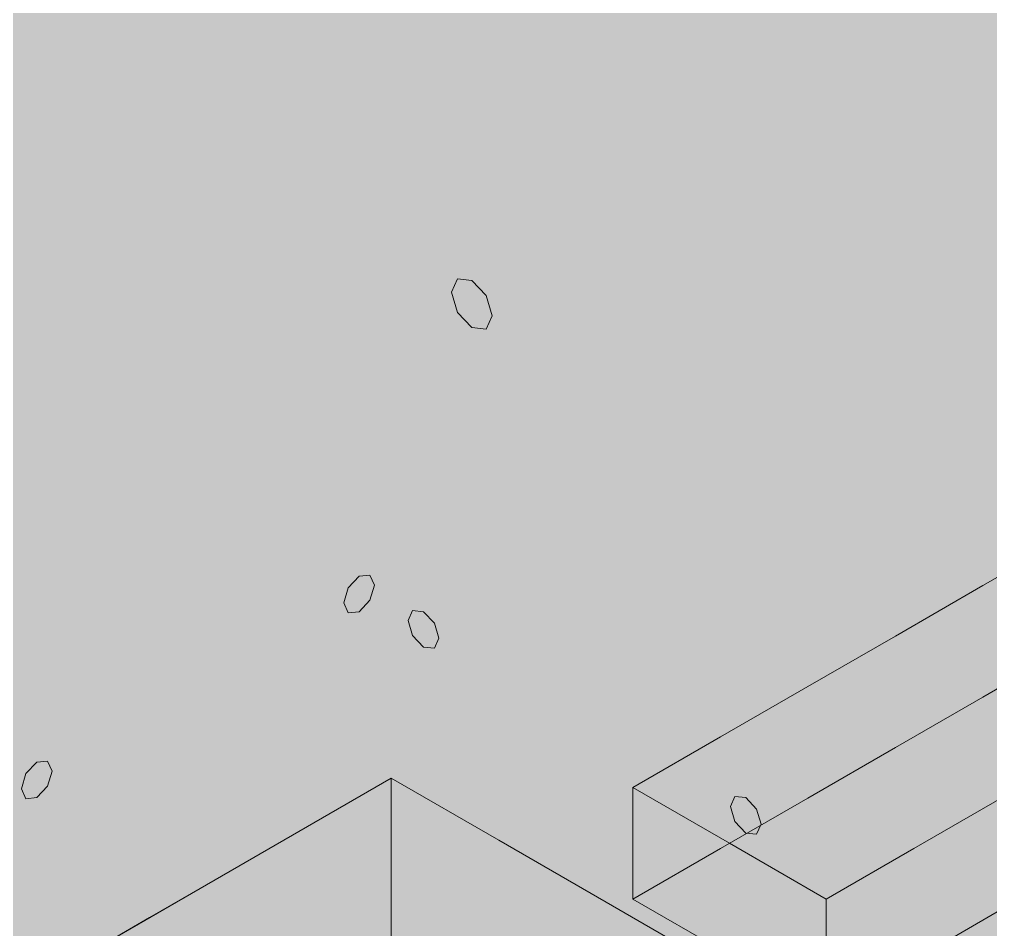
# Model space of a CAD drawing. Header units: metres. Extents: x 349122 to 349453, y 9281252 to 9281971.
# Drawn here: x 349268.1951 to 349268.4561, y 9281656.6343 to 9281656.879 of the extents above; entities that cross this region are included whole.
import ezdxf

# ---------------------------------------------------------------- set-up
doc = ezdxf.new("R2010")
doc.units = ezdxf.units.M
doc.header["$LTSCALE"] = 0.25
doc.layers.add('ISO-3D', color=7, linetype='CONTINUOUS', lineweight=13)
doc.layers.add('ISO-3D-ARISTAS', color=250, linetype='CONTINUOUS', lineweight=13)

msp = doc.modelspace()

# ---------------------------------------------------------------- linework, layer by layer
at = {"layer": 'ISO-3D', "true_color": 0x9e9c96}
for points in [[(349268.24379, 9281656.88761), (349268.21819, 9281656.87283), (349268.21819, 9281656.90239), (349268.19258, 9281656.88761)], [(349268.295, 9281656.88761), (349268.2694, 9281656.87283), (349268.2694, 9281656.90239), (349268.24379, 9281656.88761)], [(349268.34621, 9281656.88761), (349268.3206, 9281656.87283), (349268.3206, 9281656.90239), (349268.295, 9281656.88761)], [(349268.39742, 9281656.88761), (349268.37181, 9281656.87283), (349268.37181, 9281656.90239), (349268.34621, 9281656.88761)], [(349268.44863, 9281656.88761), (349268.42302, 9281656.87283), (349268.42302, 9281656.90239), (349268.39742, 9281656.88761)], [(349268.49983, 9281656.88761), (349268.47423, 9281656.87283), (349268.47423, 9281656.90239), (349268.44863, 9281656.88761)], [(349268.23211, 9281656.88202), (349268.2086, 9281656.86845), (349268.20757, 9281656.89619), (349268.18407, 9281656.88262)], [(349268.28015, 9281656.88143), (349268.25665, 9281656.86786), (349268.25562, 9281656.8956), (349268.23211, 9281656.88202)], [(349268.3282, 9281656.88083), (349268.30469, 9281656.86726), (349268.30366, 9281656.895), (349268.28015, 9281656.88143)], [(349268.37631, 9281656.88028), (349268.35274, 9281656.86667), (349268.35177, 9281656.89444), (349268.3282, 9281656.88083)], [(349268.42442, 9281656.87972), (349268.40085, 9281656.86611), (349268.39989, 9281656.89389), (349268.37631, 9281656.88028)], [(349268.47254, 9281656.87917), (349268.44896, 9281656.86556), (349268.448, 9281656.89333), (349268.42442, 9281656.87972)], [(349268.21819, 9281656.87283), (349268.19258, 9281656.85804), (349268.19258, 9281656.88761), (349268.16698, 9281656.87283)], [(349268.2694, 9281656.87283), (349268.24379, 9281656.85804), (349268.24379, 9281656.88761), (349268.21819, 9281656.87283)], [(349268.3206, 9281656.87283), (349268.295, 9281656.85804), (349268.295, 9281656.88761), (349268.2694, 9281656.87283)], [(349268.37181, 9281656.87283), (349268.34621, 9281656.85804), (349268.34621, 9281656.88761), (349268.3206, 9281656.87283)], [(349268.42302, 9281656.87283), (349268.39742, 9281656.85804), (349268.39742, 9281656.88761), (349268.37181, 9281656.87283)], [(349268.47423, 9281656.87283), (349268.44863, 9281656.85804), (349268.44863, 9281656.88761), (349268.42302, 9281656.87283)], [(349268.2086, 9281656.86845), (349268.1851, 9281656.85488), (349268.18407, 9281656.88262), (349268.16056, 9281656.86905)], [(349268.25665, 9281656.86786), (349268.23314, 9281656.85429), (349268.23211, 9281656.88202), (349268.2086, 9281656.86845)], [(349268.30469, 9281656.86726), (349268.28118, 9281656.85369), (349268.28015, 9281656.88143), (349268.25665, 9281656.86786)], [(349268.35274, 9281656.86667), (349268.32923, 9281656.8531), (349268.3282, 9281656.88083), (349268.30469, 9281656.86726)], [(349268.40085, 9281656.86611), (349268.37727, 9281656.8525), (349268.37631, 9281656.88028), (349268.35274, 9281656.86667)], [(349268.44896, 9281656.86556), (349268.42538, 9281656.85194), (349268.42442, 9281656.87972), (349268.40085, 9281656.86611)], [(349268.49707, 9281656.865), (349268.4735, 9281656.85139), (349268.47254, 9281656.87917), (349268.44896, 9281656.86556)], [(349268.24379, 9281656.85804), (349268.21819, 9281656.84326), (349268.21819, 9281656.87283), (349268.19258, 9281656.85804)], [(349268.295, 9281656.85804), (349268.2694, 9281656.84326), (349268.2694, 9281656.87283), (349268.24379, 9281656.85804)], [(349268.34621, 9281656.85804), (349268.3206, 9281656.84326), (349268.3206, 9281656.87283), (349268.295, 9281656.85804)], [(349268.39742, 9281656.85804), (349268.37181, 9281656.84326), (349268.37181, 9281656.87283), (349268.34621, 9281656.85804)], [(349268.44863, 9281656.85804), (349268.42302, 9281656.84326), (349268.42302, 9281656.87283), (349268.39742, 9281656.85804)], [(349268.49983, 9281656.85804), (349268.47423, 9281656.84326), (349268.47423, 9281656.87283), (349268.44863, 9281656.85804)], [(349268.23314, 9281656.85429), (349268.20963, 9281656.84071), (349268.2086, 9281656.86845), (349268.1851, 9281656.85488)], [(349268.28118, 9281656.85369), (349268.25768, 9281656.84012), (349268.25665, 9281656.86786), (349268.23314, 9281656.85429)], [(349268.32923, 9281656.8531), (349268.30572, 9281656.83952), (349268.30469, 9281656.86726), (349268.28118, 9281656.85369)], [(349268.37727, 9281656.8525), (349268.35377, 9281656.83893), (349268.35274, 9281656.86667), (349268.32923, 9281656.8531)], [(349268.42538, 9281656.85194), (349268.40181, 9281656.83833), (349268.40085, 9281656.86611), (349268.37727, 9281656.8525)], [(349268.4735, 9281656.85139), (349268.44992, 9281656.83778), (349268.44896, 9281656.86556), (349268.42538, 9281656.85194)], [(349268.21819, 9281656.84326), (349268.19258, 9281656.82848), (349268.19258, 9281656.85804), (349268.16698, 9281656.84326)], [(349268.2694, 9281656.84326), (349268.24379, 9281656.82848), (349268.24379, 9281656.85804), (349268.21819, 9281656.84326)], [(349268.3206, 9281656.84326), (349268.295, 9281656.82848), (349268.295, 9281656.85804), (349268.2694, 9281656.84326)], [(349268.37181, 9281656.84326), (349268.34621, 9281656.82848), (349268.34621, 9281656.85804), (349268.3206, 9281656.84326)], [(349268.42302, 9281656.84326), (349268.39742, 9281656.82848), (349268.39742, 9281656.85804), (349268.37181, 9281656.84326)], [(349268.47423, 9281656.84326), (349268.44863, 9281656.82848), (349268.44863, 9281656.85804), (349268.42302, 9281656.84326)], [(349268.20963, 9281656.84071), (349268.18613, 9281656.82714), (349268.1851, 9281656.85488), (349268.16159, 9281656.84131)], [(349268.25768, 9281656.84012), (349268.23417, 9281656.82655), (349268.23314, 9281656.85429), (349268.20963, 9281656.84071)], [(349268.30572, 9281656.83952), (349268.28222, 9281656.82595), (349268.28118, 9281656.85369), (349268.25768, 9281656.84012)], [(349268.35377, 9281656.83893), (349268.33026, 9281656.82536), (349268.32923, 9281656.8531), (349268.30572, 9281656.83952)], [(349268.40181, 9281656.83833), (349268.3783, 9281656.82476), (349268.37727, 9281656.8525), (349268.35377, 9281656.83893)], [(349268.44992, 9281656.83778), (349268.42635, 9281656.82417), (349268.42538, 9281656.85194), (349268.40181, 9281656.83833)], [(349268.49803, 9281656.83722), (349268.47446, 9281656.82361), (349268.4735, 9281656.85139), (349268.44992, 9281656.83778)], [(349268.24379, 9281656.82848), (349268.21819, 9281656.8137), (349268.21819, 9281656.84326), (349268.19258, 9281656.82848)], [(349268.295, 9281656.82848), (349268.2694, 9281656.8137), (349268.2694, 9281656.84326), (349268.24379, 9281656.82848)], [(349268.34621, 9281656.82848), (349268.3206, 9281656.8137), (349268.3206, 9281656.84326), (349268.295, 9281656.82848)], [(349268.39742, 9281656.82848), (349268.37181, 9281656.8137), (349268.37181, 9281656.84326), (349268.34621, 9281656.82848)], [(349268.44863, 9281656.82848), (349268.42302, 9281656.8137), (349268.42302, 9281656.84326), (349268.39742, 9281656.82848)], [(349268.49983, 9281656.82848), (349268.47423, 9281656.8137), (349268.47423, 9281656.84326), (349268.44863, 9281656.82848)], [(349268.23417, 9281656.82655), (349268.21067, 9281656.81298), (349268.20963, 9281656.84071), (349268.18613, 9281656.82714)], [(349268.28222, 9281656.82595), (349268.25871, 9281656.81238), (349268.25768, 9281656.84012), (349268.23417, 9281656.82655)], [(349268.33026, 9281656.82536), (349268.30675, 9281656.81179), (349268.30572, 9281656.83952), (349268.28222, 9281656.82595)], [(349268.3783, 9281656.82476), (349268.3548, 9281656.81119), (349268.35377, 9281656.83893), (349268.33026, 9281656.82536)], [(349268.42635, 9281656.82417), (349268.40284, 9281656.8106), (349268.40181, 9281656.83833), (349268.3783, 9281656.82476)], [(349268.47446, 9281656.82361), (349268.45088, 9281656.81), (349268.44992, 9281656.83778), (349268.42635, 9281656.82417)], [(349268.21067, 9281656.81298), (349268.18716, 9281656.7994), (349268.18613, 9281656.82714), (349268.16262, 9281656.81357)], [(349268.21819, 9281656.8137), (349268.19258, 9281656.79891), (349268.19258, 9281656.82848), (349268.16698, 9281656.8137)], [(349268.25871, 9281656.81238), (349268.2352, 9281656.79881), (349268.23417, 9281656.82655), (349268.21067, 9281656.81298)], [(349268.2694, 9281656.8137), (349268.24379, 9281656.79891), (349268.24379, 9281656.82848), (349268.21819, 9281656.8137)], [(349268.3206, 9281656.8137), (349268.295, 9281656.79891), (349268.295, 9281656.82848), (349268.2694, 9281656.8137)], [(349268.37181, 9281656.8137), (349268.34621, 9281656.79891), (349268.34621, 9281656.82848), (349268.3206, 9281656.8137)], [(349268.42302, 9281656.8137), (349268.39742, 9281656.79891), (349268.39742, 9281656.82848), (349268.37181, 9281656.8137)], [(349268.47423, 9281656.8137), (349268.44863, 9281656.79891), (349268.44863, 9281656.82848), (349268.42302, 9281656.8137)], [(349268.30675, 9281656.81179), (349268.28325, 9281656.79821), (349268.28222, 9281656.82595), (349268.25871, 9281656.81238)], [(349268.3548, 9281656.81119), (349268.33129, 9281656.79762), (349268.33026, 9281656.82536), (349268.30675, 9281656.81179)], [(349268.40284, 9281656.8106), (349268.37933, 9281656.79702), (349268.3783, 9281656.82476), (349268.3548, 9281656.81119)], [(349268.45088, 9281656.81), (349268.42738, 9281656.79643), (349268.42635, 9281656.82417), (349268.40284, 9281656.8106)], [(349268.499, 9281656.80944), (349268.47542, 9281656.79583), (349268.47446, 9281656.82361), (349268.45088, 9281656.81)], [(349268.24379, 9281656.79891), (349268.21819, 9281656.78413), (349268.21819, 9281656.8137), (349268.19258, 9281656.79891)], [(349268.295, 9281656.79891), (349268.2694, 9281656.78413), (349268.2694, 9281656.8137), (349268.24379, 9281656.79891)], [(349268.34621, 9281656.79891), (349268.3206, 9281656.78413), (349268.3206, 9281656.8137), (349268.295, 9281656.79891)], [(349268.39742, 9281656.79891), (349268.37181, 9281656.78413), (349268.37181, 9281656.8137), (349268.34621, 9281656.79891)], [(349268.44863, 9281656.79891), (349268.42302, 9281656.78413), (349268.42302, 9281656.8137), (349268.39742, 9281656.79891)], [(349268.49983, 9281656.79891), (349268.47423, 9281656.78413), (349268.47423, 9281656.8137), (349268.44863, 9281656.79891)], [(349268.2352, 9281656.79881), (349268.2117, 9281656.78524), (349268.21067, 9281656.81298), (349268.18716, 9281656.7994)], [(349268.28325, 9281656.79821), (349268.25974, 9281656.78464), (349268.25871, 9281656.81238), (349268.2352, 9281656.79881)], [(349268.33129, 9281656.79762), (349268.30778, 9281656.78405), (349268.30675, 9281656.81179), (349268.28325, 9281656.79821)], [(349268.37933, 9281656.79702), (349268.35583, 9281656.78345), (349268.3548, 9281656.81119), (349268.33129, 9281656.79762)], [(349268.42738, 9281656.79643), (349268.40387, 9281656.78286), (349268.40284, 9281656.8106), (349268.37933, 9281656.79702)], [(349268.47542, 9281656.79583), (349268.45192, 9281656.78226), (349268.45088, 9281656.81), (349268.42738, 9281656.79643)], [(349268.2117, 9281656.78524), (349268.18819, 9281656.77167), (349268.18716, 9281656.7994), (349268.16365, 9281656.78583)], [(349268.21819, 9281656.78413), (349268.19258, 9281656.76935), (349268.19258, 9281656.79891), (349268.16698, 9281656.78413)], [(349268.25974, 9281656.78464), (349268.23623, 9281656.77107), (349268.2352, 9281656.79881), (349268.2117, 9281656.78524)], [(349268.2694, 9281656.78413), (349268.24379, 9281656.76935), (349268.24379, 9281656.79891), (349268.21819, 9281656.78413)], [(349268.30778, 9281656.78405), (349268.28428, 9281656.77048), (349268.28325, 9281656.79821), (349268.25974, 9281656.78464)], [(349268.3206, 9281656.78413), (349268.295, 9281656.76935), (349268.295, 9281656.79891), (349268.2694, 9281656.78413)], [(349268.35583, 9281656.78345), (349268.33232, 9281656.76988), (349268.33129, 9281656.79762), (349268.30778, 9281656.78405)], [(349268.37181, 9281656.78413), (349268.34621, 9281656.76935), (349268.34621, 9281656.79891), (349268.3206, 9281656.78413)], [(349268.42302, 9281656.78413), (349268.39742, 9281656.76935), (349268.39742, 9281656.79891), (349268.37181, 9281656.78413)], [(349268.47423, 9281656.78413), (349268.44863, 9281656.76935), (349268.44863, 9281656.79891), (349268.42302, 9281656.78413)], [(349268.40387, 9281656.78286), (349268.38037, 9281656.76929), (349268.37933, 9281656.79702), (349268.35583, 9281656.78345)], [(349268.45192, 9281656.78226), (349268.42841, 9281656.76869), (349268.42738, 9281656.79643), (349268.40387, 9281656.78286)], [(349268.49996, 9281656.78167), (349268.47645, 9281656.7681), (349268.47542, 9281656.79583), (349268.45192, 9281656.78226)], [(349268.23623, 9281656.77107), (349268.21273, 9281656.7575), (349268.2117, 9281656.78524), (349268.18819, 9281656.77167)], [(349268.28428, 9281656.77048), (349268.26077, 9281656.7569), (349268.25974, 9281656.78464), (349268.23623, 9281656.77107)], [(349268.24379, 9281656.76935), (349268.21819, 9281656.75457), (349268.21819, 9281656.78413), (349268.19258, 9281656.76935)], [(349268.295, 9281656.76935), (349268.2694, 9281656.75457), (349268.2694, 9281656.78413), (349268.24379, 9281656.76935)], [(349268.33232, 9281656.76988), (349268.30882, 9281656.75631), (349268.30778, 9281656.78405), (349268.28428, 9281656.77048)], [(349268.34621, 9281656.76935), (349268.3206, 9281656.75457), (349268.3206, 9281656.78413), (349268.295, 9281656.76935)], [(349268.38037, 9281656.76929), (349268.35686, 9281656.75571), (349268.35583, 9281656.78345), (349268.33232, 9281656.76988)], [(349268.39742, 9281656.76935), (349268.37181, 9281656.75457), (349268.37181, 9281656.78413), (349268.34621, 9281656.76935)], [(349268.42841, 9281656.76869), (349268.4049, 9281656.75512), (349268.40387, 9281656.78286), (349268.38037, 9281656.76929)], [(349268.44863, 9281656.76935), (349268.42302, 9281656.75457), (349268.42302, 9281656.78413), (349268.39742, 9281656.76935)], [(349268.47645, 9281656.7681), (349268.45295, 9281656.75452), (349268.45192, 9281656.78226), (349268.42841, 9281656.76869)], [(349268.49983, 9281656.76935), (349268.47423, 9281656.75457), (349268.47423, 9281656.78413), (349268.44863, 9281656.76935)], [(349268.21273, 9281656.7575), (349268.18915, 9281656.74389), (349268.18819, 9281656.77167), (349268.16462, 9281656.75806)], [(349268.21819, 9281656.75457), (349268.19258, 9281656.73978), (349268.19258, 9281656.76935), (349268.16698, 9281656.75457)], [(349268.26077, 9281656.7569), (349268.23726, 9281656.74333), (349268.23623, 9281656.77107), (349268.21273, 9281656.7575)], [(349268.2694, 9281656.75457), (349268.24379, 9281656.73978), (349268.24379, 9281656.76935), (349268.21819, 9281656.75457)], [(349268.30882, 9281656.75631), (349268.28531, 9281656.74274), (349268.28428, 9281656.77048), (349268.26077, 9281656.7569)], [(349268.3206, 9281656.75457), (349268.295, 9281656.73978), (349268.295, 9281656.76935), (349268.2694, 9281656.75457)], [(349268.35686, 9281656.75571), (349268.33335, 9281656.74214), (349268.33232, 9281656.76988), (349268.30882, 9281656.75631)], [(349268.37181, 9281656.75457), (349268.34621, 9281656.73978), (349268.34621, 9281656.76935), (349268.3206, 9281656.75457)], [(349268.4049, 9281656.75512), (349268.3814, 9281656.74155), (349268.38037, 9281656.76929), (349268.35686, 9281656.75571)], [(349268.42302, 9281656.75457), (349268.39742, 9281656.73978), (349268.39742, 9281656.76935), (349268.37181, 9281656.75457)], [(349268.45295, 9281656.75452), (349268.42944, 9281656.74095), (349268.42841, 9281656.76869), (349268.4049, 9281656.75512)], [(349268.47423, 9281656.75457), (349268.44863, 9281656.73978), (349268.44863, 9281656.76935), (349268.42302, 9281656.75457)], [(349268.50099, 9281656.75393), (349268.47748, 9281656.74036), (349268.47645, 9281656.7681), (349268.45295, 9281656.75452)], [(349268.23726, 9281656.74333), (349268.21369, 9281656.72972), (349268.21273, 9281656.7575), (349268.18915, 9281656.74389)], [(349268.28531, 9281656.74274), (349268.2618, 9281656.72917), (349268.26077, 9281656.7569), (349268.23726, 9281656.74333)], [(349268.33335, 9281656.74214), (349268.30985, 9281656.72857), (349268.30882, 9281656.75631), (349268.28531, 9281656.74274)], [(349268.3814, 9281656.74155), (349268.35789, 9281656.72798), (349268.35686, 9281656.75571), (349268.33335, 9281656.74214)], [(349268.24379, 9281656.73978), (349268.21819, 9281656.725), (349268.21819, 9281656.75457), (349268.19258, 9281656.73978)], [(349268.295, 9281656.73978), (349268.2694, 9281656.725), (349268.2694, 9281656.75457), (349268.24379, 9281656.73978)], [(349268.34621, 9281656.73978), (349268.3206, 9281656.725), (349268.3206, 9281656.75457), (349268.295, 9281656.73978)], [(349268.39742, 9281656.73978), (349268.37181, 9281656.725), (349268.37181, 9281656.75457), (349268.34621, 9281656.73978)], [(349268.42944, 9281656.74095), (349268.40593, 9281656.72738), (349268.4049, 9281656.75512), (349268.3814, 9281656.74155)], [(349268.44863, 9281656.73978), (349268.42302, 9281656.725), (349268.42302, 9281656.75457), (349268.39742, 9281656.73978)], [(349268.47748, 9281656.74036), (349268.45398, 9281656.72679), (349268.45295, 9281656.75452), (349268.42944, 9281656.74095)], [(349268.49983, 9281656.73978), (349268.47423, 9281656.725), (349268.47423, 9281656.75457), (349268.44863, 9281656.73978)], [(349268.21369, 9281656.72972), (349268.19011, 9281656.71611), (349268.18915, 9281656.74389), (349268.16558, 9281656.73028)], [(349268.2618, 9281656.72917), (349268.23823, 9281656.71556), (349268.23726, 9281656.74333), (349268.21369, 9281656.72972)], [(349268.30985, 9281656.72857), (349268.28634, 9281656.715), (349268.28531, 9281656.74274), (349268.2618, 9281656.72917)], [(349268.35789, 9281656.72798), (349268.33438, 9281656.7144), (349268.33335, 9281656.74214), (349268.30985, 9281656.72857)], [(349268.40593, 9281656.72738), (349268.38243, 9281656.71381), (349268.3814, 9281656.74155), (349268.35789, 9281656.72798)], [(349268.45398, 9281656.72679), (349268.43047, 9281656.71321), (349268.42944, 9281656.74095), (349268.40593, 9281656.72738)], [(349268.21819, 9281656.725), (349268.19258, 9281656.71022), (349268.19258, 9281656.73978), (349268.16698, 9281656.725)], [(349268.2694, 9281656.725), (349268.24379, 9281656.71022), (349268.24379, 9281656.73978), (349268.21819, 9281656.725)], [(349268.3206, 9281656.725), (349268.295, 9281656.71022), (349268.295, 9281656.73978), (349268.2694, 9281656.725)], [(349268.37181, 9281656.725), (349268.34621, 9281656.71022), (349268.34621, 9281656.73978), (349268.3206, 9281656.725)], [(349268.42302, 9281656.725), (349268.39742, 9281656.71022), (349268.39742, 9281656.73978), (349268.37181, 9281656.725)], [(349268.47423, 9281656.725), (349268.44863, 9281656.71022), (349268.44863, 9281656.73978), (349268.42302, 9281656.725)], [(349268.23823, 9281656.71556), (349268.21465, 9281656.70194), (349268.21369, 9281656.72972), (349268.19011, 9281656.71611)], [(349268.28634, 9281656.715), (349268.26276, 9281656.70139), (349268.2618, 9281656.72917), (349268.23823, 9281656.71556)], [(349268.33438, 9281656.7144), (349268.31088, 9281656.70083), (349268.30985, 9281656.72857), (349268.28634, 9281656.715)], [(349268.38243, 9281656.71381), (349268.35892, 9281656.70024), (349268.35789, 9281656.72798), (349268.33438, 9281656.7144)], [(349268.43047, 9281656.71321), (349268.40696, 9281656.69964), (349268.40593, 9281656.72738), (349268.38243, 9281656.71381)], [(349268.24379, 9281656.71022), (349268.21819, 9281656.69543), (349268.21819, 9281656.725), (349268.19258, 9281656.71022)], [(349268.295, 9281656.71022), (349268.2694, 9281656.69543), (349268.2694, 9281656.725), (349268.24379, 9281656.71022)], [(349268.34621, 9281656.71022), (349268.3206, 9281656.69543), (349268.3206, 9281656.725), (349268.295, 9281656.71022)], [(349268.39742, 9281656.71022), (349268.37181, 9281656.69543), (349268.37181, 9281656.725), (349268.34621, 9281656.71022)], [(349268.44863, 9281656.71022), (349268.42302, 9281656.69543), (349268.42302, 9281656.725), (349268.39742, 9281656.71022)], [(349268.49983, 9281656.71022), (349268.47423, 9281656.69543), (349268.47423, 9281656.725), (349268.44863, 9281656.71022)], [(349268.21465, 9281656.70194), (349268.19108, 9281656.68833), (349268.19011, 9281656.71611), (349268.16654, 9281656.7025)], [(349268.26276, 9281656.70139), (349268.23919, 9281656.68778), (349268.23823, 9281656.71556), (349268.21465, 9281656.70194)], [(349268.31088, 9281656.70083), (349268.2873, 9281656.68722), (349268.28634, 9281656.715), (349268.26276, 9281656.70139)], [(349268.35892, 9281656.70024), (349268.33541, 9281656.68667), (349268.33438, 9281656.7144), (349268.31088, 9281656.70083)], [(349268.40696, 9281656.69964), (349268.38346, 9281656.68607), (349268.38243, 9281656.71381), (349268.35892, 9281656.70024)], [(349268.21819, 9281656.69543), (349268.19258, 9281656.68065), (349268.19258, 9281656.71022), (349268.16698, 9281656.69543)], [(349268.2694, 9281656.69543), (349268.24379, 9281656.68065), (349268.24379, 9281656.71022), (349268.21819, 9281656.69543)], [(349268.3206, 9281656.69543), (349268.295, 9281656.68065), (349268.295, 9281656.71022), (349268.2694, 9281656.69543)], [(349268.37181, 9281656.69543), (349268.34621, 9281656.68065), (349268.34621, 9281656.71022), (349268.3206, 9281656.69543)], [(349268.42302, 9281656.69543), (349268.39742, 9281656.68065), (349268.39742, 9281656.71022), (349268.37181, 9281656.69543)], [(349268.47423, 9281656.69543), (349268.44863, 9281656.68065), (349268.44863, 9281656.71022), (349268.42302, 9281656.69543)], [(349268.50346, 9281656.69536), (349268.47996, 9281656.68179), (349268.47748, 9281656.71036), (349268.45398, 9281656.69679)], [(349268.23919, 9281656.68778), (349268.21561, 9281656.67417), (349268.21465, 9281656.70194), (349268.19108, 9281656.68833)], [(349268.2873, 9281656.68722), (349268.26373, 9281656.67361), (349268.26276, 9281656.70139), (349268.23919, 9281656.68778)], [(349268.33541, 9281656.68667), (349268.31184, 9281656.67306), (349268.31088, 9281656.70083), (349268.2873, 9281656.68722)], [(349268.38346, 9281656.68607), (349268.35995, 9281656.6725), (349268.35892, 9281656.70024), (349268.33541, 9281656.68667)], [(349268.47996, 9281656.68179), (349268.45645, 9281656.66821), (349268.45398, 9281656.69679), (349268.43047, 9281656.68321)], [(349268.24379, 9281656.68065), (349268.21819, 9281656.66587), (349268.21819, 9281656.69543), (349268.19258, 9281656.68065)], [(349268.295, 9281656.68065), (349268.2694, 9281656.66587), (349268.2694, 9281656.69543), (349268.24379, 9281656.68065)], [(349268.34621, 9281656.68065), (349268.3206, 9281656.66587), (349268.3206, 9281656.69543), (349268.295, 9281656.68065)], [(349268.39742, 9281656.68065), (349268.37181, 9281656.66587), (349268.37181, 9281656.69543), (349268.34621, 9281656.68065)], [(349268.44863, 9281656.68065), (349268.42302, 9281656.66587), (349268.42302, 9281656.69543), (349268.39742, 9281656.68065)], [(349268.49983, 9281656.68065), (349268.47423, 9281656.66587), (349268.47423, 9281656.69543), (349268.44863, 9281656.68065)], [(349268.21561, 9281656.67417), (349268.19204, 9281656.66056), (349268.19108, 9281656.68833), (349268.1675, 9281656.67472)], [(349268.26373, 9281656.67361), (349268.24015, 9281656.66), (349268.23919, 9281656.68778), (349268.21561, 9281656.67417)], [(349268.31184, 9281656.67306), (349268.28826, 9281656.65944), (349268.2873, 9281656.68722), (349268.26373, 9281656.67361)], [(349268.35995, 9281656.6725), (349268.33638, 9281656.65889), (349268.33541, 9281656.68667), (349268.31184, 9281656.67306)], [(349268.45645, 9281656.66821), (349268.43295, 9281656.65464), (349268.43047, 9281656.68321), (349268.40696, 9281656.66964)], [(349268.21819, 9281656.66587), (349268.19258, 9281656.65109), (349268.19258, 9281656.68065), (349268.16698, 9281656.66587)], [(349268.2694, 9281656.66587), (349268.24379, 9281656.65109), (349268.24379, 9281656.68065), (349268.21819, 9281656.66587)], [(349268.3206, 9281656.66587), (349268.295, 9281656.65109), (349268.295, 9281656.68065), (349268.2694, 9281656.66587)], [(349268.37181, 9281656.66587), (349268.34621, 9281656.65109), (349268.34621, 9281656.68065), (349268.3206, 9281656.66587)], [(349268.42302, 9281656.66587), (349268.39742, 9281656.65109), (349268.39742, 9281656.68065), (349268.37181, 9281656.66587)], [(349268.47423, 9281656.66587), (349268.44863, 9281656.65109), (349268.44863, 9281656.68065), (349268.42302, 9281656.66587)], [(349268.24015, 9281656.66), (349268.21658, 9281656.64639), (349268.21561, 9281656.67417), (349268.19204, 9281656.66056)], [(349268.28826, 9281656.65944), (349268.26469, 9281656.64583), (349268.26373, 9281656.67361), (349268.24015, 9281656.66)], [(349268.33638, 9281656.65889), (349268.3128, 9281656.64528), (349268.31184, 9281656.67306), (349268.28826, 9281656.65944)], [(349268.38593, 9281656.6575), (349268.36236, 9281656.64389), (349268.35995, 9281656.6725), (349268.33638, 9281656.65889)], [(349268.43295, 9281656.65464), (349268.40944, 9281656.64107), (349268.40696, 9281656.66964), (349268.38346, 9281656.65607)], [(349268.48274, 9281656.65589), (349268.45924, 9281656.64232), (349268.45893, 9281656.66964), (349268.43542, 9281656.65607)], [(349268.48243, 9281656.65321), (349268.45893, 9281656.63964), (349268.45645, 9281656.66821), (349268.43295, 9281656.65464)], [(349268.24379, 9281656.65109), (349268.21819, 9281656.6363), (349268.21819, 9281656.66587), (349268.19258, 9281656.65109)], [(349268.295, 9281656.65109), (349268.2694, 9281656.6363), (349268.2694, 9281656.66587), (349268.24379, 9281656.65109)], [(349268.34621, 9281656.65109), (349268.3206, 9281656.6363), (349268.3206, 9281656.66587), (349268.295, 9281656.65109)], [(349268.39742, 9281656.65109), (349268.37181, 9281656.6363), (349268.37181, 9281656.66587), (349268.34621, 9281656.65109)], [(349268.44863, 9281656.65109), (349268.42302, 9281656.6363), (349268.42302, 9281656.66587), (349268.39742, 9281656.65109)], [(349268.49983, 9281656.65109), (349268.47423, 9281656.6363), (349268.47423, 9281656.66587), (349268.44863, 9281656.65109)], [(349268.21658, 9281656.64639), (349268.193, 9281656.63278), (349268.19204, 9281656.66056), (349268.16846, 9281656.64694)], [(349268.26469, 9281656.64583), (349268.24111, 9281656.63222), (349268.24015, 9281656.66), (349268.21658, 9281656.64639)], [(349268.3128, 9281656.64528), (349268.28923, 9281656.63167), (349268.28826, 9281656.65944), (349268.26469, 9281656.64583)], [(349268.36236, 9281656.64389), (349268.33878, 9281656.63028), (349268.33638, 9281656.65889), (349268.3128, 9281656.64528)], [(349268.41191, 9281656.6425), (349268.38834, 9281656.62889), (349268.38593, 9281656.6575), (349268.36236, 9281656.64389)], [(349268.40944, 9281656.64107), (349268.38593, 9281656.6275), (349268.38346, 9281656.65607), (349268.35995, 9281656.6425)], [(349268.45893, 9281656.63964), (349268.43542, 9281656.62607), (349268.43295, 9281656.65464), (349268.40944, 9281656.64107)], [(349268.45924, 9281656.64232), (349268.43573, 9281656.62875), (349268.43542, 9281656.65607), (349268.41191, 9281656.6425)], [(349268.21819, 9281656.6363), (349268.19258, 9281656.62152), (349268.19258, 9281656.65109), (349268.16698, 9281656.6363)], [(349268.2694, 9281656.6363), (349268.24379, 9281656.62152), (349268.24379, 9281656.65109), (349268.21819, 9281656.6363)], [(349268.3206, 9281656.6363), (349268.295, 9281656.62152), (349268.295, 9281656.65109), (349268.2694, 9281656.6363)], [(349268.37181, 9281656.6363), (349268.34621, 9281656.62152), (349268.34621, 9281656.65109), (349268.3206, 9281656.6363)], [(349268.42302, 9281656.6363), (349268.39742, 9281656.62152), (349268.39742, 9281656.65109), (349268.37181, 9281656.6363)], [(349268.47423, 9281656.6363), (349268.44863, 9281656.62152), (349268.44863, 9281656.65109), (349268.42302, 9281656.6363)], [(349268.24111, 9281656.63222), (349268.21754, 9281656.61861), (349268.21658, 9281656.64639), (349268.193, 9281656.63278)], [(349268.28923, 9281656.63167), (349268.26565, 9281656.61806), (349268.26469, 9281656.64583), (349268.24111, 9281656.63222)], [(349268.33878, 9281656.63028), (349268.31521, 9281656.61667), (349268.3128, 9281656.64528), (349268.28923, 9281656.63167)], [(349268.38834, 9281656.62889), (349268.36476, 9281656.61528), (349268.36236, 9281656.64389), (349268.33878, 9281656.63028)], [(349268.43542, 9281656.62607), (349268.41191, 9281656.6125), (349268.40944, 9281656.64107), (349268.38593, 9281656.6275)], [(349268.43573, 9281656.62875), (349268.41215, 9281656.61514), (349268.41191, 9281656.6425), (349268.38834, 9281656.62889)], [(349268.48305, 9281656.62857), (349268.45954, 9281656.615), (349268.45924, 9281656.64232), (349268.43573, 9281656.62875)], [(349268.24379, 9281656.62152), (349268.21819, 9281656.60674), (349268.21819, 9281656.6363), (349268.19258, 9281656.62152)], [(349268.295, 9281656.62152), (349268.2694, 9281656.60674), (349268.2694, 9281656.6363), (349268.24379, 9281656.62152)], [(349268.34621, 9281656.62152), (349268.3206, 9281656.60674), (349268.3206, 9281656.6363), (349268.295, 9281656.62152)], [(349268.39742, 9281656.62152), (349268.37181, 9281656.60674), (349268.37181, 9281656.6363), (349268.34621, 9281656.62152)], [(349268.44863, 9281656.62152), (349268.42302, 9281656.60674), (349268.42302, 9281656.6363), (349268.39742, 9281656.62152)], [(349268.49983, 9281656.62152), (349268.47423, 9281656.60674), (349268.47423, 9281656.6363), (349268.44863, 9281656.62152)]]:
    msp.add_solid(points, dxfattribs=at)
at = {"layer": 'ISO-3D', "true_color": 0x4b4946}
for points in [[(349268.31115, 9281656.80567), (349268.31276, 9281656.80924), (349268.26785, 9281656.78067), (349268.26946, 9281656.78424)], [(349268.32215, 9281656.79933), (349268.32054, 9281656.79576), (349268.27885, 9281656.77433), (349268.27724, 9281656.77076)], [(349268.26785, 9281656.78067), (349268.26946, 9281656.78424), (349268.22455, 9281656.75567), (349268.22616, 9281656.75924)], [(349268.27885, 9281656.77433), (349268.27724, 9281656.77076), (349268.23555, 9281656.74932), (349268.23394, 9281656.74576)], [(349268.22455, 9281656.75567), (349268.22616, 9281656.75924), (349268.18125, 9281656.73067), (349268.18286, 9281656.73424)], [(349268.23555, 9281656.74932), (349268.23394, 9281656.74576), (349268.19225, 9281656.72432), (349268.19064, 9281656.72076)]]:
    msp.add_solid(points, dxfattribs=at)
at = {"layer": 'ISO-3D', "true_color": 0x686560}
for points in [[(349268.31276, 9281656.80924), (349268.31665, 9281656.80885), (349268.26946, 9281656.78424), (349268.27335, 9281656.78385)], [(349268.32054, 9281656.79576), (349268.31665, 9281656.79615), (349268.27724, 9281656.77076), (349268.27335, 9281656.77115)], [(349268.26946, 9281656.78424), (349268.27335, 9281656.78385), (349268.22616, 9281656.75924), (349268.23005, 9281656.75885)], [(349268.27724, 9281656.77076), (349268.27335, 9281656.77115), (349268.23394, 9281656.74576), (349268.23005, 9281656.74615)], [(349268.22616, 9281656.75924), (349268.23005, 9281656.75885), (349268.18286, 9281656.73424), (349268.18675, 9281656.73385)], [(349268.23394, 9281656.74576), (349268.23005, 9281656.74615), (349268.19064, 9281656.72076), (349268.18675, 9281656.72115)]]:
    msp.add_solid(points, dxfattribs=at)
at = {"layer": 'ISO-3D', "true_color": 0x77736d}
for points in [[(349268.31665, 9281656.80885), (349268.32054, 9281656.80475), (349268.27335, 9281656.78385), (349268.27724, 9281656.77975)], [(349268.31665, 9281656.79615), (349268.31276, 9281656.80025), (349268.27335, 9281656.77115), (349268.26946, 9281656.77525)], [(349268.27335, 9281656.78385), (349268.27724, 9281656.77975), (349268.23005, 9281656.75885), (349268.23394, 9281656.75475)], [(349268.27335, 9281656.77115), (349268.26946, 9281656.77525), (349268.23005, 9281656.74615), (349268.22616, 9281656.75025)], [(349268.23005, 9281656.75885), (349268.23394, 9281656.75475), (349268.18675, 9281656.73385), (349268.19064, 9281656.72975)], [(349268.23005, 9281656.74615), (349268.22616, 9281656.75025), (349268.18675, 9281656.72115), (349268.18286, 9281656.72525)]]:
    msp.add_solid(points, dxfattribs=at)
at = {"layer": 'ISO-3D', "true_color": 0x67645f}
for points in [[(349268.31665, 9281656.8025), (349268.31115, 9281656.80567), (349268.31276, 9281656.80924)], [(349268.31665, 9281656.8025), (349268.31276, 9281656.80924), (349268.31665, 9281656.80885)], [(349268.31665, 9281656.8025), (349268.31665, 9281656.80885), (349268.32054, 9281656.80475)], [(349268.31665, 9281656.8025), (349268.31276, 9281656.80025), (349268.31115, 9281656.80567)], [(349268.31665, 9281656.8025), (349268.32054, 9281656.80475), (349268.32215, 9281656.79933)], [(349268.31665, 9281656.8025), (349268.31665, 9281656.79615), (349268.31276, 9281656.80025)], [(349268.31665, 9281656.8025), (349268.32054, 9281656.79576), (349268.31665, 9281656.79615)], [(349268.31665, 9281656.8025), (349268.32215, 9281656.79933), (349268.32054, 9281656.79576)]]:
    msp.add_solid(points, dxfattribs=at)
at = {"layer": 'ISO-3D', "true_color": 0x6b6762}
for points in [[(349268.31276, 9281656.80025), (349268.31115, 9281656.80567), (349268.26946, 9281656.77525), (349268.26785, 9281656.78067)], [(349268.32054, 9281656.80475), (349268.32215, 9281656.79933), (349268.27724, 9281656.77975), (349268.27885, 9281656.77433)], [(349268.26946, 9281656.77525), (349268.26785, 9281656.78067), (349268.22616, 9281656.75025), (349268.22455, 9281656.75567)], [(349268.27724, 9281656.77975), (349268.27885, 9281656.77433), (349268.23394, 9281656.75475), (349268.23555, 9281656.74932)], [(349268.22616, 9281656.75025), (349268.22455, 9281656.75567), (349268.18286, 9281656.72525), (349268.18125, 9281656.73067)], [(349268.23394, 9281656.75475), (349268.23555, 9281656.74932), (349268.19064, 9281656.72975), (349268.19225, 9281656.72432)]]:
    msp.add_solid(points, dxfattribs=at)
at = {"layer": 'ISO-3D', "true_color": 0x7f7e7a}
for points in [[(349268.47748, 9281656.71036), (349268.45398, 9281656.69679), (349268.47748, 9281656.74036), (349268.45398, 9281656.72679)], [(349268.45398, 9281656.69679), (349268.43047, 9281656.68321), (349268.45398, 9281656.72679), (349268.43047, 9281656.71321)], [(349268.43047, 9281656.68321), (349268.40696, 9281656.66964), (349268.43047, 9281656.71321), (349268.40696, 9281656.69964)], [(349268.40696, 9281656.66964), (349268.38346, 9281656.65607), (349268.40696, 9281656.69964), (349268.38346, 9281656.68607)], [(349268.38346, 9281656.65607), (349268.35995, 9281656.6425), (349268.38346, 9281656.68607), (349268.35995, 9281656.6725)], [(349268.45893, 9281656.63964), (349268.43542, 9281656.62607), (349268.45893, 9281656.66964), (349268.43542, 9281656.65607)], [(349268.43542, 9281656.62607), (349268.41191, 9281656.6125), (349268.43542, 9281656.65607), (349268.41191, 9281656.6425)]]:
    msp.add_solid(points, dxfattribs=at)
at = {"layer": 'ISO-3D', "true_color": 0x643f2a}
for points in [[(349268.28634, 9281656.72452), (349268.29046, 9281656.72691), (349268.28926, 9281656.72958)], [(349268.28634, 9281656.72452), (349268.28926, 9281656.72958), (349268.28634, 9281656.72929)], [(349268.28634, 9281656.72452), (349268.28634, 9281656.72929), (349268.28342, 9281656.72621)], [(349268.28634, 9281656.72452), (349268.28342, 9281656.72621), (349268.28222, 9281656.72214)], [(349268.28634, 9281656.72452), (349268.28222, 9281656.72214), (349268.28342, 9281656.71947)], [(349268.28634, 9281656.72452), (349268.28342, 9281656.71947), (349268.28634, 9281656.71976)], [(349268.28634, 9281656.72452), (349268.28926, 9281656.72284), (349268.29046, 9281656.72691)], [(349268.28634, 9281656.72452), (349268.28634, 9281656.71976), (349268.28926, 9281656.72284)], [(349268.19974, 9281656.67453), (349268.19974, 9281656.67929), (349268.19682, 9281656.67621)], [(349268.19974, 9281656.67453), (349268.20386, 9281656.67691), (349268.20265, 9281656.67958)], [(349268.19974, 9281656.67453), (349268.20265, 9281656.67958), (349268.19974, 9281656.67929)], [(349268.19974, 9281656.67453), (349268.19682, 9281656.67621), (349268.19561, 9281656.67214)], [(349268.19974, 9281656.67453), (349268.20265, 9281656.67284), (349268.20386, 9281656.67691)], [(349268.19974, 9281656.67453), (349268.19561, 9281656.67214), (349268.19682, 9281656.66947)], [(349268.19974, 9281656.67453), (349268.19682, 9281656.66947), (349268.19974, 9281656.66976)], [(349268.19974, 9281656.67453), (349268.19974, 9281656.66976), (349268.20265, 9281656.67284)]]:
    msp.add_solid(points, dxfattribs=at)
at = {"layer": 'ISO-3D', "true_color": 0x6c452d}
for points in [[(349268.33056, 9281656.70573), (349268.32764, 9281656.70544), (349268.28926, 9281656.72958), (349268.28634, 9281656.72929)], [(349268.32473, 9281656.69563), (349268.32764, 9281656.69592), (349268.28342, 9281656.71947), (349268.28634, 9281656.71976)], [(349268.37186, 9281656.68188), (349268.36895, 9281656.6816), (349268.33056, 9281656.70573), (349268.32764, 9281656.70544)], [(349268.36603, 9281656.67178), (349268.36895, 9281656.67207), (349268.32473, 9281656.69563), (349268.32764, 9281656.69592)], [(349268.41316, 9281656.65804), (349268.41025, 9281656.65775), (349268.37186, 9281656.68188), (349268.36895, 9281656.6816)], [(349268.24396, 9281656.65573), (349268.24104, 9281656.65544), (349268.20265, 9281656.67958), (349268.19974, 9281656.67929)], [(349268.23812, 9281656.64563), (349268.24104, 9281656.64592), (349268.19682, 9281656.66947), (349268.19974, 9281656.66976)], [(349268.40733, 9281656.64794), (349268.41025, 9281656.64822), (349268.36603, 9281656.67178), (349268.36895, 9281656.67207)], [(349268.45447, 9281656.63419), (349268.45155, 9281656.6339), (349268.41316, 9281656.65804), (349268.41025, 9281656.65775)], [(349268.28526, 9281656.63188), (349268.28234, 9281656.6316), (349268.24396, 9281656.65573), (349268.24104, 9281656.65544)], [(349268.44863, 9281656.62409), (349268.45155, 9281656.62438), (349268.40733, 9281656.64794), (349268.41025, 9281656.64822)], [(349268.27943, 9281656.62178), (349268.28234, 9281656.62207), (349268.23812, 9281656.64563), (349268.24104, 9281656.64592)]]:
    msp.add_solid(points, dxfattribs=at)
at = {"layer": 'ISO-3D', "true_color": 0x5c3b26}
for points in [[(349268.33177, 9281656.70306), (349268.33056, 9281656.70573), (349268.29046, 9281656.72691), (349268.28926, 9281656.72958)], [(349268.32352, 9281656.6983), (349268.32473, 9281656.69563), (349268.28222, 9281656.72214), (349268.28342, 9281656.71947)], [(349268.37307, 9281656.67921), (349268.37186, 9281656.68188), (349268.33177, 9281656.70306), (349268.33056, 9281656.70573)], [(349268.36482, 9281656.67445), (349268.36603, 9281656.67178), (349268.32352, 9281656.6983), (349268.32473, 9281656.69563)], [(349268.41437, 9281656.65537), (349268.41316, 9281656.65804), (349268.37307, 9281656.67921), (349268.37186, 9281656.68188)], [(349268.24516, 9281656.65306), (349268.24396, 9281656.65573), (349268.20386, 9281656.67691), (349268.20265, 9281656.67958)], [(349268.23692, 9281656.6483), (349268.23812, 9281656.64563), (349268.19561, 9281656.67214), (349268.19682, 9281656.66947)], [(349268.40612, 9281656.65061), (349268.40733, 9281656.64794), (349268.36482, 9281656.67445), (349268.36603, 9281656.67178)], [(349268.45568, 9281656.63152), (349268.45447, 9281656.63419), (349268.41437, 9281656.65537), (349268.41316, 9281656.65804)], [(349268.28647, 9281656.62921), (349268.28526, 9281656.63188), (349268.24516, 9281656.65306), (349268.24396, 9281656.65573)], [(349268.44743, 9281656.62676), (349268.44863, 9281656.62409), (349268.40612, 9281656.65061), (349268.40733, 9281656.64794)], [(349268.27822, 9281656.62445), (349268.27943, 9281656.62178), (349268.23692, 9281656.6483), (349268.23812, 9281656.64563)]]:
    msp.add_solid(points, dxfattribs=at)
at = {"layer": 'ISO-3D', "true_color": 0x845437}
for points in [[(349268.32764, 9281656.70544), (349268.32473, 9281656.70236), (349268.28634, 9281656.72929), (349268.28342, 9281656.72621)], [(349268.32764, 9281656.69592), (349268.33056, 9281656.699), (349268.28634, 9281656.71976), (349268.28926, 9281656.72284)], [(349268.36895, 9281656.6816), (349268.36603, 9281656.67852), (349268.32764, 9281656.70544), (349268.32473, 9281656.70236)], [(349268.36895, 9281656.67207), (349268.37186, 9281656.67515), (349268.32764, 9281656.69592), (349268.33056, 9281656.699)], [(349268.41025, 9281656.65775), (349268.40733, 9281656.65467), (349268.36895, 9281656.6816), (349268.36603, 9281656.67852)], [(349268.24104, 9281656.65544), (349268.23812, 9281656.65236), (349268.19974, 9281656.67929), (349268.19682, 9281656.67621)], [(349268.41025, 9281656.64822), (349268.41316, 9281656.6513), (349268.36895, 9281656.67207), (349268.37186, 9281656.67515)], [(349268.24104, 9281656.64592), (349268.24396, 9281656.649), (349268.19974, 9281656.66976), (349268.20265, 9281656.67284)], [(349268.45155, 9281656.6339), (349268.44863, 9281656.63082), (349268.41025, 9281656.65775), (349268.40733, 9281656.65467)], [(349268.28234, 9281656.6316), (349268.27943, 9281656.62852), (349268.24104, 9281656.65544), (349268.23812, 9281656.65236)], [(349268.45155, 9281656.62438), (349268.45447, 9281656.62746), (349268.41025, 9281656.64822), (349268.41316, 9281656.6513)], [(349268.28234, 9281656.62207), (349268.28526, 9281656.62515), (349268.24104, 9281656.64592), (349268.24396, 9281656.649)]]:
    msp.add_solid(points, dxfattribs=at)
at = {"layer": 'ISO-3D', "true_color": 0x7e5035}
for points in [[(349268.32473, 9281656.70236), (349268.32352, 9281656.6983), (349268.28342, 9281656.72621), (349268.28222, 9281656.72214)], [(349268.33056, 9281656.699), (349268.33177, 9281656.70306), (349268.28926, 9281656.72284), (349268.29046, 9281656.72691)], [(349268.36603, 9281656.67852), (349268.36482, 9281656.67445), (349268.32473, 9281656.70236), (349268.32352, 9281656.6983)], [(349268.37186, 9281656.67515), (349268.37307, 9281656.67921), (349268.33056, 9281656.699), (349268.33177, 9281656.70306)], [(349268.40733, 9281656.65467), (349268.40612, 9281656.65061), (349268.36603, 9281656.67852), (349268.36482, 9281656.67445)], [(349268.41316, 9281656.6513), (349268.41437, 9281656.65537), (349268.37186, 9281656.67515), (349268.37307, 9281656.67921)], [(349268.23812, 9281656.65236), (349268.23692, 9281656.6483), (349268.19682, 9281656.67621), (349268.19561, 9281656.67214)], [(349268.24396, 9281656.649), (349268.24516, 9281656.65306), (349268.20265, 9281656.67284), (349268.20386, 9281656.67691)], [(349268.44863, 9281656.63082), (349268.44743, 9281656.62676), (349268.40733, 9281656.65467), (349268.40612, 9281656.65061)], [(349268.45447, 9281656.62746), (349268.45568, 9281656.63152), (349268.41316, 9281656.6513), (349268.41437, 9281656.65537)], [(349268.27943, 9281656.62852), (349268.27822, 9281656.62445), (349268.23812, 9281656.65236), (349268.23692, 9281656.6483)], [(349268.28526, 9281656.62515), (349268.28647, 9281656.62921), (349268.24396, 9281656.649), (349268.24516, 9281656.65306)]]:
    msp.add_solid(points, dxfattribs=at)
at = {"layer": 'ISO-3D', "true_color": 0x513422}
for points in [[(349268.29954, 9281656.71738), (349268.30074, 9281656.72005), (349268.25823, 9281656.69354), (349268.25944, 9281656.69621)], [(349268.30778, 9281656.71262), (349268.30658, 9281656.70995), (349268.26648, 9281656.68877), (349268.26527, 9281656.6861)], [(349268.25823, 9281656.69354), (349268.25944, 9281656.69621), (349268.21693, 9281656.66969), (349268.21814, 9281656.67236)], [(349268.26648, 9281656.68877), (349268.26527, 9281656.6861), (349268.22518, 9281656.66493), (349268.22397, 9281656.66226)], [(349268.21693, 9281656.66969), (349268.21814, 9281656.67236), (349268.17563, 9281656.64584), (349268.17684, 9281656.64851)], [(349268.38614, 9281656.66738), (349268.38735, 9281656.67005), (349268.34484, 9281656.64354), (349268.34604, 9281656.64621)], [(349268.22518, 9281656.66493), (349268.22397, 9281656.66226), (349268.18388, 9281656.64108), (349268.18267, 9281656.63841)], [(349268.39439, 9281656.66262), (349268.39318, 9281656.65995), (349268.35308, 9281656.63877), (349268.35188, 9281656.6361)], [(349268.34484, 9281656.64354), (349268.34604, 9281656.64621), (349268.30353, 9281656.61969), (349268.30474, 9281656.62236)], [(349268.35308, 9281656.63877), (349268.35188, 9281656.6361), (349268.31178, 9281656.61493), (349268.31057, 9281656.61226)]]:
    msp.add_solid(points, dxfattribs=at)
at = {"layer": 'ISO-3D', "true_color": 0x70482f}
for points in [[(349268.30074, 9281656.72005), (349268.30366, 9281656.71976), (349268.25944, 9281656.69621), (349268.26236, 9281656.69592)], [(349268.30658, 9281656.70995), (349268.30366, 9281656.71024), (349268.26527, 9281656.6861), (349268.26236, 9281656.68639)], [(349268.25944, 9281656.69621), (349268.26236, 9281656.69592), (349268.21814, 9281656.67236), (349268.22105, 9281656.67207)], [(349268.26527, 9281656.6861), (349268.26236, 9281656.68639), (349268.22397, 9281656.66226), (349268.22105, 9281656.66255)], [(349268.21814, 9281656.67236), (349268.22105, 9281656.67207), (349268.17684, 9281656.64851), (349268.17975, 9281656.64822)], [(349268.38735, 9281656.67005), (349268.39026, 9281656.66976), (349268.34604, 9281656.64621), (349268.34896, 9281656.64592)], [(349268.22397, 9281656.66226), (349268.22105, 9281656.66255), (349268.18267, 9281656.63841), (349268.17975, 9281656.6387)], [(349268.39318, 9281656.65995), (349268.39026, 9281656.66024), (349268.35188, 9281656.6361), (349268.34896, 9281656.63639)], [(349268.34604, 9281656.64621), (349268.34896, 9281656.64592), (349268.30474, 9281656.62236), (349268.30766, 9281656.62207)], [(349268.35188, 9281656.6361), (349268.34896, 9281656.63639), (349268.31057, 9281656.61226), (349268.30766, 9281656.61255)]]:
    msp.add_solid(points, dxfattribs=at)
at = {"layer": 'ISO-3D', "true_color": 0x805135}
for points in [[(349268.30366, 9281656.71976), (349268.30658, 9281656.71668), (349268.26236, 9281656.69592), (349268.26527, 9281656.69284)], [(349268.30366, 9281656.71024), (349268.30074, 9281656.71332), (349268.26236, 9281656.68639), (349268.25944, 9281656.68947)], [(349268.26236, 9281656.69592), (349268.26527, 9281656.69284), (349268.22105, 9281656.67207), (349268.22397, 9281656.66899)], [(349268.26236, 9281656.68639), (349268.25944, 9281656.68947), (349268.22105, 9281656.66255), (349268.21814, 9281656.66562)], [(349268.22105, 9281656.67207), (349268.22397, 9281656.66899), (349268.17975, 9281656.64822), (349268.18267, 9281656.64515)], [(349268.39026, 9281656.66976), (349268.39318, 9281656.66668), (349268.34896, 9281656.64592), (349268.35188, 9281656.64284)], [(349268.22105, 9281656.66255), (349268.21814, 9281656.66562), (349268.17975, 9281656.6387), (349268.17684, 9281656.64178)], [(349268.39026, 9281656.66024), (349268.38735, 9281656.66332), (349268.34896, 9281656.63639), (349268.34604, 9281656.63947)], [(349268.34896, 9281656.64592), (349268.35188, 9281656.64284), (349268.30766, 9281656.62207), (349268.31057, 9281656.61899)], [(349268.34896, 9281656.63639), (349268.34604, 9281656.63947), (349268.30766, 9281656.61255), (349268.30474, 9281656.61562)]]:
    msp.add_solid(points, dxfattribs=at)
at = {"layer": 'ISO-3D', "true_color": 0x6f472f}
for points in [[(349268.30366, 9281656.715), (349268.29954, 9281656.71738), (349268.30074, 9281656.72005)], [(349268.30366, 9281656.715), (349268.30074, 9281656.72005), (349268.30366, 9281656.71976)], [(349268.30366, 9281656.715), (349268.30366, 9281656.71976), (349268.30658, 9281656.71668)], [(349268.30366, 9281656.715), (349268.30074, 9281656.71332), (349268.29954, 9281656.71738)], [(349268.30366, 9281656.715), (349268.30658, 9281656.71668), (349268.30778, 9281656.71262)], [(349268.30366, 9281656.715), (349268.30366, 9281656.71024), (349268.30074, 9281656.71332)], [(349268.30366, 9281656.715), (349268.30658, 9281656.70995), (349268.30366, 9281656.71024)], [(349268.30366, 9281656.715), (349268.30778, 9281656.71262), (349268.30658, 9281656.70995)], [(349268.39026, 9281656.665), (349268.38614, 9281656.66738), (349268.38735, 9281656.67005)], [(349268.39026, 9281656.665), (349268.38735, 9281656.67005), (349268.39026, 9281656.66976)], [(349268.39026, 9281656.665), (349268.39026, 9281656.66976), (349268.39318, 9281656.66668)], [(349268.39026, 9281656.665), (349268.38735, 9281656.66332), (349268.38614, 9281656.66738)], [(349268.39026, 9281656.665), (349268.39026, 9281656.66024), (349268.38735, 9281656.66332)], [(349268.39026, 9281656.665), (349268.39318, 9281656.66668), (349268.39439, 9281656.66262)], [(349268.39026, 9281656.665), (349268.39318, 9281656.65995), (349268.39026, 9281656.66024)], [(349268.39026, 9281656.665), (349268.39439, 9281656.66262), (349268.39318, 9281656.65995)]]:
    msp.add_solid(points, dxfattribs=at)
at = {"layer": 'ISO-3D', "true_color": 0x734930}
for points in [[(349268.30074, 9281656.71332), (349268.29954, 9281656.71738), (349268.25944, 9281656.68947), (349268.25823, 9281656.69354)], [(349268.30658, 9281656.71668), (349268.30778, 9281656.71262), (349268.26527, 9281656.69284), (349268.26648, 9281656.68877)], [(349268.25944, 9281656.68947), (349268.25823, 9281656.69354), (349268.21814, 9281656.66562), (349268.21693, 9281656.66969)], [(349268.26527, 9281656.69284), (349268.26648, 9281656.68877), (349268.22397, 9281656.66899), (349268.22518, 9281656.66493)], [(349268.21814, 9281656.66562), (349268.21693, 9281656.66969), (349268.17684, 9281656.64178), (349268.17563, 9281656.64584)], [(349268.22397, 9281656.66899), (349268.22518, 9281656.66493), (349268.18267, 9281656.64515), (349268.18388, 9281656.64108)], [(349268.38735, 9281656.66332), (349268.38614, 9281656.66738), (349268.34604, 9281656.63947), (349268.34484, 9281656.64354)], [(349268.39318, 9281656.66668), (349268.39439, 9281656.66262), (349268.35188, 9281656.64284), (349268.35308, 9281656.63877)], [(349268.34604, 9281656.63947), (349268.34484, 9281656.64354), (349268.30474, 9281656.61562), (349268.30353, 9281656.61969)], [(349268.35188, 9281656.64284), (349268.35308, 9281656.63877), (349268.31057, 9281656.61899), (349268.31178, 9281656.61493)]]:
    msp.add_solid(points, dxfattribs=at)
at = {"layer": 'ISO-3D', "true_color": 0x8e8d88}
for points in [[(349268.295, 9281656.635), (349268.26252, 9281656.61625), (349268.295, 9281656.675), (349268.26252, 9281656.65625)], [(349268.38593, 9281656.6275), (349268.35995, 9281656.6425), (349268.38593, 9281656.6575), (349268.35995, 9281656.6725)], [(349268.41191, 9281656.6125), (349268.38593, 9281656.6275), (349268.41191, 9281656.6425), (349268.38593, 9281656.6575)], [(349268.26252, 9281656.61625), (349268.23005, 9281656.5975), (349268.26252, 9281656.65625), (349268.23005, 9281656.6375)], [(349268.23005, 9281656.5975), (349268.19757, 9281656.57875), (349268.23005, 9281656.6375), (349268.19757, 9281656.61875)], [(349268.295, 9281656.595), (349268.26252, 9281656.57625), (349268.295, 9281656.635), (349268.26252, 9281656.61625)]]:
    msp.add_solid(points, dxfattribs=at)
at = {"layer": 'ISO-3D', "true_color": 0xb0aea8}
for points in [[(349268.32387, 9281656.65833), (349268.295, 9281656.64167), (349268.295, 9281656.675), (349268.26613, 9281656.65833)], [(349268.295, 9281656.64167), (349268.26613, 9281656.625), (349268.26613, 9281656.65833), (349268.23726, 9281656.64167)], [(349268.35274, 9281656.64167), (349268.32387, 9281656.625), (349268.32387, 9281656.65833), (349268.295, 9281656.64167)], [(349268.26613, 9281656.625), (349268.23726, 9281656.60833), (349268.23726, 9281656.64167), (349268.2084, 9281656.625)], [(349268.32387, 9281656.625), (349268.295, 9281656.60833), (349268.295, 9281656.64167), (349268.26613, 9281656.625)], [(349268.3816, 9281656.625), (349268.35274, 9281656.60833), (349268.35274, 9281656.64167), (349268.32387, 9281656.625)]]:
    msp.add_solid(points, dxfattribs=at)
at = {"layer": 'ISO-3D', "true_color": 0x9e9d98}
for points in [[(349268.32387, 9281656.61833), (349268.295, 9281656.635), (349268.32387, 9281656.65833), (349268.295, 9281656.675)], [(349268.35274, 9281656.60167), (349268.32387, 9281656.61833), (349268.35274, 9281656.64167), (349268.32387, 9281656.65833)], [(349268.3816, 9281656.585), (349268.35274, 9281656.60167), (349268.3816, 9281656.625), (349268.35274, 9281656.64167)], [(349268.32387, 9281656.57833), (349268.295, 9281656.595), (349268.32387, 9281656.61833), (349268.295, 9281656.635)]]:
    msp.add_solid(points, dxfattribs=at)
at = {"layer": 'ISO-3D-ARISTAS', "color": 250}
for p, q in [((349268.31115, 9281656.80567), (349268.31276, 9281656.80924)), ((349268.31115, 9281656.80567), (349268.31276, 9281656.80924)), ((349268.31276, 9281656.80924), (349268.31665, 9281656.80885)), ((349268.31276, 9281656.80924), (349268.31665, 9281656.80885)), ((349268.31665, 9281656.80885), (349268.32054, 9281656.80475)), ((349268.31665, 9281656.80885), (349268.32054, 9281656.80475)), ((349268.31276, 9281656.80025), (349268.31115, 9281656.80567)), ((349268.31276, 9281656.80025), (349268.31115, 9281656.80567)), ((349268.32054, 9281656.80475), (349268.32215, 9281656.79933)), ((349268.32054, 9281656.80475), (349268.32215, 9281656.79933)), ((349268.31665, 9281656.79615), (349268.31276, 9281656.80025)), ((349268.31665, 9281656.79615), (349268.31276, 9281656.80025)), ((349268.32215, 9281656.79933), (349268.32054, 9281656.79576)), ((349268.32215, 9281656.79933), (349268.32054, 9281656.79576)), ((349268.32054, 9281656.79576), (349268.31665, 9281656.79615)), ((349268.32054, 9281656.79576), (349268.31665, 9281656.79615)), ((349268.45398, 9281656.72679), (349268.47748, 9281656.74036)), ((349268.47748, 9281656.74036), (349268.45398, 9281656.72679)), ((349268.28926, 9281656.72958), (349268.28634, 9281656.72929)), ((349268.28634, 9281656.72929), (349268.28926, 9281656.72958)), ((349268.29046, 9281656.72691), (349268.28926, 9281656.72958)), ((349268.28926, 9281656.72958), (349268.29046, 9281656.72691)), ((349268.28634, 9281656.72929), (349268.28342, 9281656.72621)), ((349268.28342, 9281656.72621), (349268.28634, 9281656.72929)), ((349268.28342, 9281656.72621), (349268.28222, 9281656.72214)), ((349268.28222, 9281656.72214), (349268.28342, 9281656.72621)), ((349268.28926, 9281656.72284), (349268.29046, 9281656.72691)), ((349268.29046, 9281656.72691), (349268.28926, 9281656.72284)), ((349268.43047, 9281656.71321), (349268.45398, 9281656.72679)), ((349268.45398, 9281656.72679), (349268.43047, 9281656.71321)), ((349268.28222, 9281656.72214), (349268.28342, 9281656.71947)), ((349268.28342, 9281656.71947), (349268.28222, 9281656.72214)), ((349268.28634, 9281656.71976), (349268.28926, 9281656.72284)), ((349268.28926, 9281656.72284), (349268.28634, 9281656.71976)), ((349268.28342, 9281656.71947), (349268.28634, 9281656.71976)), ((349268.28634, 9281656.71976), (349268.28342, 9281656.71947)), ((349268.29954, 9281656.71738), (349268.30074, 9281656.72005)), ((349268.29954, 9281656.71738), (349268.30074, 9281656.72005)), ((349268.30074, 9281656.72005), (349268.30366, 9281656.71976)), ((349268.30074, 9281656.72005), (349268.30366, 9281656.71976)), ((349268.30366, 9281656.71976), (349268.30658, 9281656.71668)), ((349268.30366, 9281656.71976), (349268.30658, 9281656.71668)), ((349268.30074, 9281656.71332), (349268.29954, 9281656.71738)), ((349268.30074, 9281656.71332), (349268.29954, 9281656.71738)), ((349268.30658, 9281656.71668), (349268.30778, 9281656.71262)), ((349268.30658, 9281656.71668), (349268.30778, 9281656.71262)), ((349268.30366, 9281656.71024), (349268.30074, 9281656.71332)), ((349268.30366, 9281656.71024), (349268.30074, 9281656.71332)), ((349268.30778, 9281656.71262), (349268.30658, 9281656.70995)), ((349268.30778, 9281656.71262), (349268.30658, 9281656.70995)), ((349268.40696, 9281656.69964), (349268.43047, 9281656.71321)), ((349268.43047, 9281656.71321), (349268.40696, 9281656.69964)), ((349268.30658, 9281656.70995), (349268.30366, 9281656.71024)), ((349268.30658, 9281656.70995), (349268.30366, 9281656.71024)), ((349268.45398, 9281656.69679), (349268.47748, 9281656.71036)), ((349268.47748, 9281656.71036), (349268.45398, 9281656.69679)), ((349268.38346, 9281656.68607), (349268.40696, 9281656.69964)), ((349268.40696, 9281656.69964), (349268.38346, 9281656.68607)), ((349268.45398, 9281656.69679), (349268.43047, 9281656.68321)), ((349268.43047, 9281656.68321), (349268.45398, 9281656.69679)), ((349268.35995, 9281656.6725), (349268.38346, 9281656.68607)), ((349268.38346, 9281656.68607), (349268.35995, 9281656.6725)), ((349268.40696, 9281656.66964), (349268.43047, 9281656.68321)), ((349268.43047, 9281656.68321), (349268.40696, 9281656.66964)), ((349268.19974, 9281656.67929), (349268.19682, 9281656.67621)), ((349268.19682, 9281656.67621), (349268.19974, 9281656.67929)), ((349268.20265, 9281656.67958), (349268.19974, 9281656.67929)), ((349268.19974, 9281656.67929), (349268.20265, 9281656.67958)), ((349268.20386, 9281656.67691), (349268.20265, 9281656.67958)), ((349268.20265, 9281656.67958), (349268.20386, 9281656.67691)), ((349268.19682, 9281656.67621), (349268.19561, 9281656.67214)), ((349268.19561, 9281656.67214), (349268.19682, 9281656.67621)), ((349268.20265, 9281656.67284), (349268.20386, 9281656.67691)), ((349268.20386, 9281656.67691), (349268.20265, 9281656.67284)), ((349268.26252, 9281656.65625), (349268.295, 9281656.675)), ((349268.26613, 9281656.65833), (349268.295, 9281656.675)), ((349268.295, 9281656.635), (349268.295, 9281656.675)), ((349268.295, 9281656.675), (349268.32387, 9281656.65833)), ((349268.295, 9281656.675), (349268.295, 9281656.635)), ((349268.295, 9281656.675), (349268.32387, 9281656.65833)), ((349268.19561, 9281656.67214), (349268.19682, 9281656.66947)), ((349268.19682, 9281656.66947), (349268.19561, 9281656.67214)), ((349268.19974, 9281656.66976), (349268.20265, 9281656.67284)), ((349268.20265, 9281656.67284), (349268.19974, 9281656.66976)), ((349268.35995, 9281656.6425), (349268.35995, 9281656.6725)), ((349268.35995, 9281656.6425), (349268.35995, 9281656.6725)), ((349268.35995, 9281656.6725), (349268.38593, 9281656.6575)), ((349268.35995, 9281656.6725), (349268.38593, 9281656.6575)), ((349268.19682, 9281656.66947), (349268.19974, 9281656.66976)), ((349268.19974, 9281656.66976), (349268.19682, 9281656.66947)), ((349268.38346, 9281656.65607), (349268.40696, 9281656.66964)), ((349268.40696, 9281656.66964), (349268.38346, 9281656.65607)), ((349268.38614, 9281656.66738), (349268.38735, 9281656.67005)), ((349268.38614, 9281656.66738), (349268.38735, 9281656.67005)), ((349268.38735, 9281656.67005), (349268.39026, 9281656.66976)), ((349268.38735, 9281656.67005), (349268.39026, 9281656.66976)), ((349268.39026, 9281656.66976), (349268.39318, 9281656.66668)), ((349268.39026, 9281656.66976), (349268.39318, 9281656.66668)), ((349268.43542, 9281656.65607), (349268.45893, 9281656.66964)), ((349268.43542, 9281656.65607), (349268.45893, 9281656.66964)), ((349268.38735, 9281656.66332), (349268.38614, 9281656.66738)), ((349268.38735, 9281656.66332), (349268.38614, 9281656.66738)), ((349268.39318, 9281656.66668), (349268.39439, 9281656.66262)), ((349268.39318, 9281656.66668), (349268.39439, 9281656.66262)), ((349268.39026, 9281656.66024), (349268.38735, 9281656.66332)), ((349268.39026, 9281656.66024), (349268.38735, 9281656.66332)), ((349268.39439, 9281656.66262), (349268.39318, 9281656.65995)), ((349268.39439, 9281656.66262), (349268.39318, 9281656.65995)), ((349268.39318, 9281656.65995), (349268.39026, 9281656.66024)), ((349268.39318, 9281656.65995), (349268.39026, 9281656.66024)), ((349268.23726, 9281656.64167), (349268.26613, 9281656.65833)), ((349268.32387, 9281656.65833), (349268.35274, 9281656.64167)), ((349268.32387, 9281656.65833), (349268.35274, 9281656.64167)), ((349268.38593, 9281656.6575), (349268.41191, 9281656.6425)), ((349268.38593, 9281656.6575), (349268.41191, 9281656.6425)), ((349268.23005, 9281656.6375), (349268.26252, 9281656.65625)), ((349268.35995, 9281656.6425), (349268.38346, 9281656.65607)), ((349268.38346, 9281656.65607), (349268.35995, 9281656.6425)), ((349268.41191, 9281656.6425), (349268.43542, 9281656.65607)), ((349268.41191, 9281656.6425), (349268.43542, 9281656.65607)), ((349268.2084, 9281656.625), (349268.23726, 9281656.64167)), ((349268.35274, 9281656.64167), (349268.3816, 9281656.625)), ((349268.35274, 9281656.64167), (349268.3816, 9281656.625)), ((349268.38593, 9281656.6275), (349268.35995, 9281656.6425)), ((349268.38593, 9281656.6275), (349268.35995, 9281656.6425)), ((349268.41191, 9281656.6425), (349268.41191, 9281656.6125)), ((349268.41191, 9281656.6125), (349268.41191, 9281656.6425)), ((349268.45893, 9281656.63964), (349268.43542, 9281656.62607)), ((349268.45893, 9281656.63964), (349268.43542, 9281656.62607)), ((349268.19757, 9281656.61875), (349268.23005, 9281656.6375)), ((349268.295, 9281656.595), (349268.295, 9281656.635)), ((349268.295, 9281656.635), (349268.295, 9281656.595))]:
    msp.add_line(p, q, dxfattribs=at)

doc.saveas('drawing.dxf')
